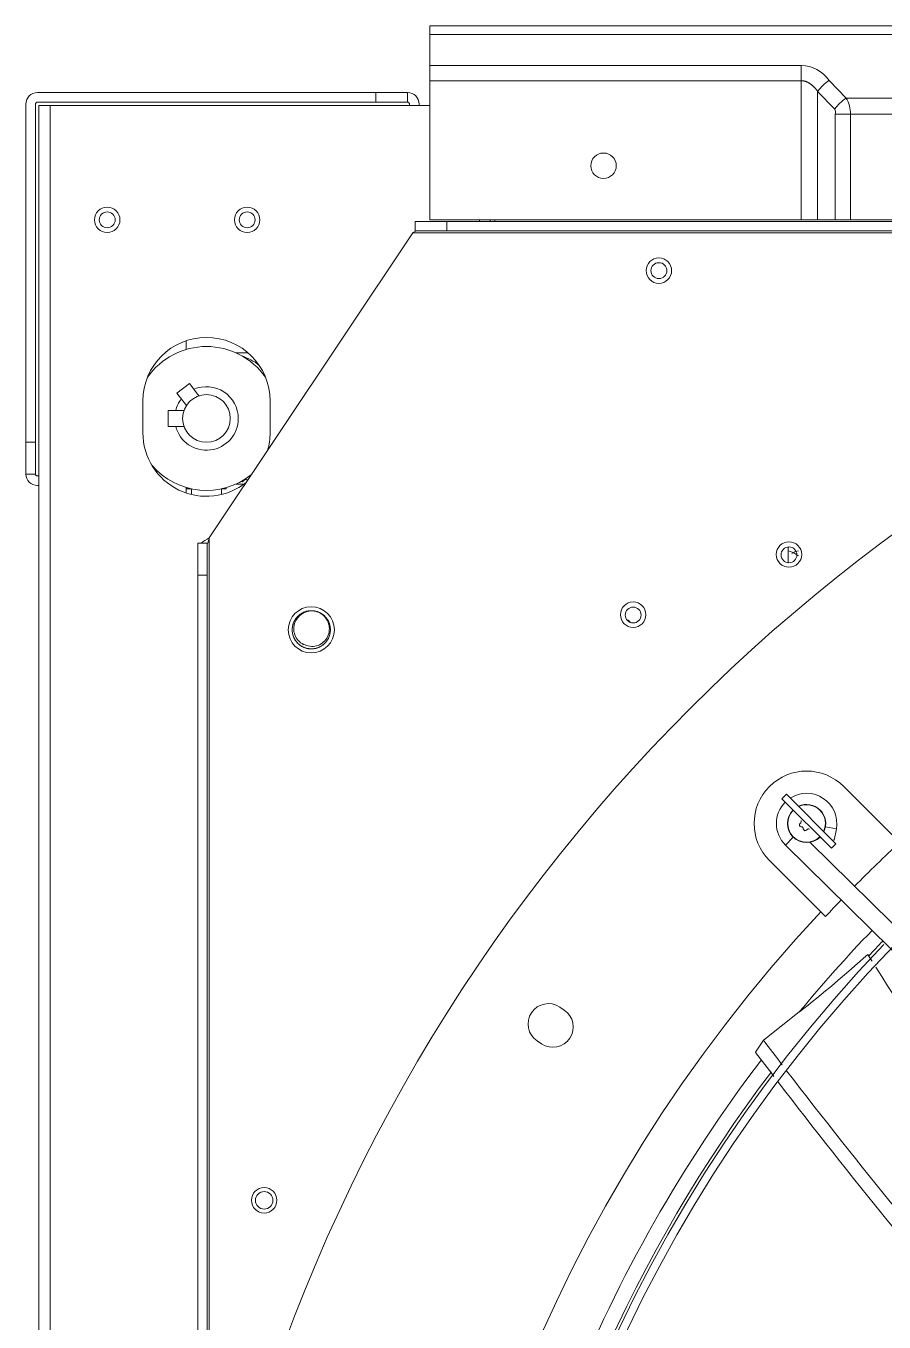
# Model space of a CAD drawing. Header units: millimetres. Extents: x 113490 to 142599, y -20467 to 115.
# Drawn here: x 122360.2 to 122630, y -10092.3 to -9684.5 of the extents above; entities that cross this region are included whole.
import ezdxf

# ---------------------------------------------------------------- set-up
doc = ezdxf.new("R2010")
doc.units = ezdxf.units.MM
doc.layers.add('DV3_0', color=7, linetype='Continuous')

msp = doc.modelspace()

# ---------------------------------------------------------------- linework, layer by layer
at = {"layer": 'DV3_0', "color": 7, "linetype": 'Continuous', "lineweight": 15}
for p, q in [((122487.24, -9687.14), (122487.24, -9684.49)), ((122487.24, -9684.49), (123516.86, -9684.49)), ((122487.24, -9696.95), (122487.24, -9687.14)), ((122487.24, -9696.95), (122487.24, -9701.73)), ((122487.24, -9745.49), (122487.24, -9701.73)), ((122363.84, -9705.48), (122470.24, -9705.48)), ((122470.24, -9705.48), (122480.24, -9705.48)), ((122470.24, -9708.48), (122470.24, -9705.48)), ((122480.24, -9705.48), (122480.24, -9708.48)), ((122360.24, -9815.48), (122360.24, -9709.08)), ((122363.24, -9815.48), (122363.24, -9709.08)), ((122363.84, -9708.48), (122470.24, -9708.48)), ((122367.84, -9709.49), (122364.24, -9709.49)), ((122364.24, -11939.49), (122364.24, -9709.49)), ((122364.25, -9709.49), (122364.25, -9709.48)), ((122367.84, -9709.48), (122364.25, -9709.48)), ((122367.84, -9709.48), (122467.24, -9709.48)), ((122487.24, -9709.49), (122367.84, -9709.49)), ((122467.24, -9709.48), (122477.24, -9709.48)), ((122467.24, -9709.49), (122467.24, -9709.48)), ((122480.24, -9708.48), (122470.24, -9708.48)), ((122480.84, -9709.48), (122477.24, -9709.48)), ((122477.24, -9709.48), (122477.24, -9709.49)), ((122480.84, -9709.49), (122480.84, -9709.08)), ((122483.84, -9709.49), (122483.84, -9709.08)), ((122487.24, -9709.48), (122483.84, -9709.48)), ((122482.58, -9748.99), (122482.58, -9745.99)), ((122482.58, -9745.99), (122492.58, -9745.99)), ((122487.24, -9745.49), (122604, -9745.49)), ((122492.58, -9745.99), (123425.9, -9745.99)), ((122492.58, -9745.99), (122492.58, -9748.99)), ((122507.64, -9745.99), (122507.64, -9745.49)), ((122609.16, -9745.49), (122604, -9745.49)), ((122609.16, -9745.49), (122614.69, -9745.49)), ((122619.46, -9745.49), (122614.69, -9745.49)), ((122704.22, -9745.49), (122619.46, -9745.49)), ((122481.84, -9749.59), (122417.84, -9845.59)), ((122482.58, -9749.17), (122482.58, -9748.99)), ((122492.58, -9748.99), (122482.58, -9748.99)), ((122492.58, -9748.99), (123425.9, -9748.99)), ((122410.64, -9783.53), (122410.64, -9786.27)), ((122430.08, -9787.36), (122426.3, -9787.36)), ((122407.67, -9800.04), (122411.62, -9796.98)), ((122414.64, -9800.87), (122411.62, -9796.98)), ((122397, -9812.49), (122397, -9802.49)), ((122407.67, -9800.04), (122410.69, -9803.93)), ((122437, -9802.49), (122437, -9812.49)), ((122405, -9810.49), (122405, -9805.49)), ((122409.92, -9805.49), (122405, -9805.49)), ((122405, -9810.49), (122409.92, -9810.49)), ((122360.24, -9825.48), (122360.24, -9815.48)), ((122360.24, -9815.48), (122363.24, -9815.48)), ((122363.24, -9815.48), (122363.24, -9825.48)), ((122363.24, -9825.48), (122360.24, -9825.48)), ((122363.84, -9826.08), (122364.24, -9826.08)), ((122428.05, -9827.74), (122428.3, -9827.98)), ((122429.3, -9826.98), (122428.3, -9827.98)), ((122429.29, -9826.99), (122429.86, -9827.56)), ((122363.84, -9829.08), (122364.24, -9829.08)), ((122410.64, -9829.71), (122410.64, -9831.45)), ((122410.84, -9829.77), (122410.84, -9830.12)), ((122412.26, -9830.12), (122410.84, -9830.12)), ((122412.24, -9830.12), (122412.24, -9831.92)), ((122423.16, -9830.12), (122421.73, -9830.12)), ((122421.76, -9831.92), (122421.76, -9830.12)), ((122423.16, -9830.12), (122423.16, -9829.77)), ((122426.3, -9828.62), (122428.82, -9828.62)), ((122414.24, -9847.26), (122417.24, -9847.26)), ((122414.24, -9857.26), (122414.24, -9847.26)), ((122417.24, -9847.26), (122417.41, -9847.26)), ((122417.24, -9847.26), (122417.24, -9857.26)), ((122417.84, -9845.59), (122417.41, -9847.26)), ((122599.85, -9853.37), (122599.85, -9848.41)), ((122417.24, -9857.26), (122414.24, -9857.26)), ((122414.24, -11847.85), (122414.24, -9857.26)), ((122417.24, -11847.85), (122417.24, -9857.26)), ((122633.46, -9939.88), (122617.35, -9923.77)), ((122599.32, -9926.24), (122597.91, -9927.66)), ((122613.46, -9943.22), (122597.91, -9927.66)), ((122599.32, -9926.24), (122614.88, -9941.8)), ((122614.4, -9940.7), (122615.04, -9937.09)), ((122599.01, -9942.2), (122941.44, -10279.87)), ((122945, -10274.95), (122606.7, -9941.35)), ((122610.21, -9939.96), (122609.72, -9939.88)), ((122613.46, -9943.22), (122614.88, -9941.8)), ((122613.64, -9940.57), (122614.4, -9940.7)), ((122594.02, -9947.1), (122610.13, -9963.22)), ((122610.13, -9963.22), (122611.62, -9964.71)), ((122529.47, -9994.13), (122528.06, -9993.19)), ((122603.39, -9994.73), (122593.04, -10002.89)), ((122593.04, -10002.89), (122592.11, -10003.65)), ((122520.95, -10003.83), (122522.36, -10004.78)), ((122592.11, -10003.65), (122589.66, -10007.43))]:
    msp.add_line(p, q, dxfattribs=at)
at = {"layer": 'DV3_0', "color": 7, "linetype": 'Continuous', "lineweight": 20}
for p, q in [((122487.24, -9687.14), (123516.86, -9687.14)), ((122604, -9696.95), (122487.24, -9696.95)), ((122604, -9701.73), (122604, -9696.95)), ((122604, -9701.73), (122487.24, -9701.73)), ((122604, -9701.73), (122604, -9745.49)), ((122618.13, -9707.21), (122612.74, -9701.62)), ((122609.16, -9705.11), (122609.16, -9745.49)), ((122614.55, -9710.7), (122609.16, -9705.11)), ((122367.84, -11939.49), (122367.84, -9709.49)), ((122705.55, -9707.21), (122618.13, -9707.21)), ((122614.69, -9712.24), (122619.46, -9712.24)), ((122614.69, -9745.49), (122614.69, -9712.24)), ((122704.22, -9712.24), (122619.46, -9712.24)), ((122619.46, -9745.49), (122619.46, -9712.24)), ((122502.84, -9745.99), (122502.84, -9745.49)), ((122506.16, -9745.99), (122506.16, -9745.49)), ((122481.84, -9749.59), (123436.64, -9749.59)), ((122417.84, -11862.07), (122417.84, -9845.59)), ((122611.59, -9936.48), (122615.04, -9937.09)), ((122601.47, -9939.71), (122599.01, -9942.2))]:
    msp.add_line(p, q, dxfattribs=at)
at = {"layer": 'DV3_0', "color": 7, "linetype": 'Continuous', "lineweight": 15}
for centre, radius in [((122541.84, -9728.49), 4), ((122385.79, -9745.49), 4), ((122429.79, -9745.49), 4), ((122385.79, -9745.49), 2.5), ((122429.79, -9745.49), 2.5), ((122559.24, -9761.49), 4), ((122559.25, -9761.49), 2.5), ((122417, -9807.99), 7.5), ((122600.14, -9850.79), 4), ((122600.14, -9850.89), 2.5), ((122449.95, -9874.49), 7.25), ((122551.16, -9869.74), 4), ((122551.16, -9869.84), 2.5), ((122435.13, -10053.99), 4), ((122435.15, -10053.99), 2.75)]:
    msp.add_circle(centre, radius, dxfattribs=at)
at = {"layer": 'DV3_0', "color": 7, "linetype": 'Continuous', "lineweight": 20}
for centre, radius, start, end in [((122603.75, -9707.93), 10.99, 35.0742, 88.685), ((122610.13, -9712.01), 9.33, 358.5724, 30.9701), ((122612.9, -9711.63), 1.89, 340.9987, 29.2464), ((122959.24, -10288.99), 461.75, 136.1456, 140.4114), ((122959.24, -10288.99), 461.75, 142.7915, 173.1384)]:
    msp.add_arc(centre, radius, start, end, dxfattribs=at)
at = {"layer": 'DV3_0', "color": 7, "linetype": 'Continuous', "lineweight": 15}
for centre, radius, start, end in [((122363.84, -9709.08), 3.6, 90, 180), ((122480.24, -9709.08), 3.6, 0, 90), ((122363.84, -9709.08), 0.6, 90, 180), ((122367.84, -9713.08), 3.6, 90, 94.2716), ((122480.24, -9709.08), 0.6, 0, 90), ((122485.12, -9754.47), 5.88, 115.5827, 123.9244), ((122959.24, -10288.99), 551.5, 105.4775, 164.5225), ((122417, -9802.49), 20, 0, 180), ((122417, -9807.99), 22.63, 34.8782, 145.1104), ((122417, -9807.99), 10, 0, 113.3134), ((122417, -9807.99), 10, 142.2684, 165.5225), ((122417, -9807.99), 10, 194.4775, 0), ((122417, -9812.49), 20, 180, 308.6858), ((122417, -9812.49), 20, 343.934, 0), ((122417, -9807.99), 22.63, 220.5417, 308.6028), ((122363.84, -9825.48), 3.6, 180, 270), ((122363.84, -9825.48), 0.6, 180, 270), ((122427.56, -9863.19), 20.1, 118.9231, 127.6082), ((122449.95, -9874.49), 6, 64.8963, 82.5227), ((122605.68, -9935.44), 16.5, 45, 225), ((122605.68, -9935.44), 9.5, 350, 122.8178), ((122605.68, -9935.44), 9.5, 135, 225.4011), ((122605.68, -9935.44), 6, 334.4712, 115.5288), ((122605.68, -9935.44), 5.91, 334.7712, 115.2288), ((122605.68, -9935.44), 6, 135, 315), ((122605.68, -9935.44), 5.91, 135, 315), ((122604.01, -9935.88), 0.6, 118.8618, 271.1382), ((122603.43, -9934.83), 0.6, 298.8788, 31.1212), ((122604.04, -9937.08), 0.6, 358.8788, 91.1212), ((122605.24, -9937.11), 0.6, 178.8617, 331.1383), ((122606.29, -9937.69), 0.6, 58.8788, 151.1212), ((122959.24, -10288.99), 475.39, 133.011, 135.4011), ((122959.24, -10288.99), 475.39, 136.1242, 136.989), ((122959.24, -10288.99), 477.5, 136.9802, 223.0198), ((122959.24, -10288.99), 456, 136.2282, 225.3442), ((122959.24, -10288.99), 453.5, 135.9912, 225.5589), ((122959.24, -10288.99), 457, 136.1594, 136.9627), ((122351.76, -9674.29), 407.44, 308.1421, 312.0989), ((123364.63, -9514.4), 872.25, 211.99842, 212.16586), ((123364.63, -9514.4), 872.25, 212.31442, 219.52465), ((122524.5, -9998.51), 6.4, 56.25, 236.25), ((122525.92, -9999.45), 6.4, 236.25, 56.25), ((124059.25, -8898.73), 1840.9, 217.03202, 217.32877), ((124123.48, -8843.21), 1921.39, 217.15391, 217.44204), ((122959.24, -10288.99), 457, 142.9304, 169.7123), ((124123.48, -8843.21), 1921.39, 217.51308, 220.85897), ((124059.25, -8898.73), 1840.9, 217.39011, 220.89455), ((122959.24, -10288.99), 346, 136.506, 225.3203), ((122959.24, -10288.99), 343.5, 135.6595, 225.6229)]:
    msp.add_arc(centre, radius, start, end, dxfattribs=at)
for centre, major_axis, ratio, start_param, end_param in [((122612.74, -9705.11), (-4.49, -4.33), 0.436952, 4.313983, 5.138233), ((122618.13, -9710.7), (-4.49, -4.33), 0.436952, 4.313983, 5.138233), ((122549.39, -9874.99), (0, -3.5), 0.386711, 2.52776, 3.209277)]:
    msp.add_ellipse(centre, major_axis=major_axis, ratio=ratio, start_param=start_param, end_param=end_param, dxfattribs=at)
at = {"layer": 'DV3_0', "color": 7, "linetype": 'Continuous', "lineweight": 20}
for start_param, end_param in [(2.520375, 2.834263), (0.345186, 0.377787)]:
    msp.add_ellipse((122422.44, -9807.99), major_axis=(0, -20.63), ratio=0.922201, start_param=start_param, end_param=end_param, dxfattribs=at)
msp.add_open_spline([(122609.16, -9705.11), (122609.1, -9705.01), (122608.96, -9704.83), (122608.76, -9704.57), (122608.57, -9704.33), (122608.37, -9704.1), (122608.18, -9703.89), (122607.99, -9703.7), (122607.8, -9703.51), (122607.62, -9703.34), (122607.44, -9703.18), (122607.26, -9703.03), (122607.09, -9702.89), (122606.92, -9702.77), (122606.75, -9702.65), (122606.58, -9702.54), (122606.42, -9702.44), (122606.26, -9702.35), (122606.1, -9702.26), (122605.94, -9702.18), (122605.78, -9702.11), (122605.63, -9702.05), (122605.48, -9701.99), (122605.32, -9701.94), (122605.17, -9701.89), (122605.02, -9701.85), (122604.88, -9701.82), (122604.73, -9701.79), (122604.58, -9701.77), (122604.44, -9701.75), (122604.29, -9701.74), (122604.15, -9701.73), (122604.05, -9701.73), (122604, -9701.73)], degree=3, knots=[0, 0, 0, 0, 0.049764, 0.097517, 0.143364, 0.187409, 0.229756, 0.270506, 0.309759, 0.347611, 0.384155, 0.419479, 0.453668, 0.486804, 0.518962, 0.550217, 0.580639, 0.610293, 0.639243, 0.667548, 0.695267, 0.722453, 0.749159, 0.775436, 0.80133, 0.82689, 0.85216, 0.877183, 0.902004, 0.92666, 0.951207, 0.975655, 1, 1, 1, 1], dxfattribs=at)
at = {"layer": 'DV3_0', "color": 7, "linetype": 'Continuous', "lineweight": 15}
for points, knots in [([(122603.18, -9851.26), (122603.01, -9851.13), (122601.99, -9850.42), (122600.86, -9849.9), (122599.89, -9849.61)], [0.35476445, 0.35476445, 0.35476445, 0.35476445, 0.36956171, 0.43861961, 0.43861961, 0.43861961, 0.43861961]), ([(122448.49, -9879.41), (122447.13, -9879.09), (122445.93, -9878.21), (122444.51, -9875.84), (122444.27, -9874.37), (122444.86, -9871.67), (122445.68, -9870.44), (122447.93, -9868.81), (122449.34, -9868.42), (122450.73, -9868.54)], [0, 0, 0, 0, 0.25, 0.25, 0.5, 0.5, 0.75, 0.75, 1, 1, 1, 1]), ([(122452.5, -9869.06), (122453.74, -9869.71), (122454.71, -9870.8), (122455.75, -9873.39), (122455.76, -9874.86), (122454.79, -9877.47), (122453.8, -9878.58), (122451.31, -9879.78), (122449.81, -9879.89), (122448.49, -9879.41)], [0, 0, 0, 0, 0.25, 0.25, 0.5, 0.5, 0.75, 0.75, 1, 1, 1, 1]), ([(122609.91, -9939.66), (122609.93, -9939.68), (122609.98, -9939.73), (122610.08, -9939.83), (122610.17, -9939.92), (122610.21, -9939.96)], [0.93699996, 0.93699996, 0.93699996, 0.93699996, 0.94570082, 0.97250001, 1, 1, 1, 1])]:
    msp.add_open_spline(points, degree=3, knots=knots, dxfattribs=at)
msp.add_open_spline([(122603.12, -9849.6), (122602.38, -9849.82), (122601.67, -9850.12), (122601, -9850.49)], degree=3, dxfattribs=at)
msp.add_rational_spline([(122455.5, -9872.19), (122454.17, -9868.99), (122450.73, -9868.54), (122447.3, -9868.09), (122445.19, -9870.84), (122443.08, -9873.59), (122444.41, -9876.79), (122445.74, -9879.99), (122449.17, -9880.44), (122452.61, -9880.89), (122454.72, -9878.14), (122456.82, -9875.39), (122455.5, -9872.19), (122454.17, -9868.99), (122450.73, -9868.54), (122447.3, -9868.09), (122445.19, -9870.84), (122443.08, -9873.59), (122444.41, -9876.79), (122445.74, -9879.99), (122449.17, -9880.44), (122452.61, -9880.89), (122454.72, -9878.14), (122456.82, -9875.39), (122455.5, -9872.19), (122454.61, -9870.04), (122452.5, -9869.06)], [1, 0.866025403784, 1, 0.866025403784, 1, 0.866025403784, 1, 0.866025403784, 1, 0.866025403784, 1, 0.866025403784, 1, 0.866025403784, 1, 0.866025403784, 1, 0.866025403784, 1, 0.866025403784, 1, 0.866025403784, 1, 0.866025403784, 1, 0.90591222949, 0.943976505854], degree=2, knots=[0.94372108, 0.94372108, 0.94372108, 0.9481517, 0.9481517, 0.95258231, 0.95258231, 0.95701293, 0.95701293, 0.96144354, 0.96144354, 0.96587416, 0.96587416, 0.97030477, 0.97030477, 0.97473539, 0.97473539, 0.979166, 0.979166, 0.98359662, 0.98359662, 0.98802723, 0.98802723, 0.99245785, 0.99245785, 0.99688846, 0.99688846, 1, 1, 1], dxfattribs=at)

doc.saveas('drawing.dxf')
